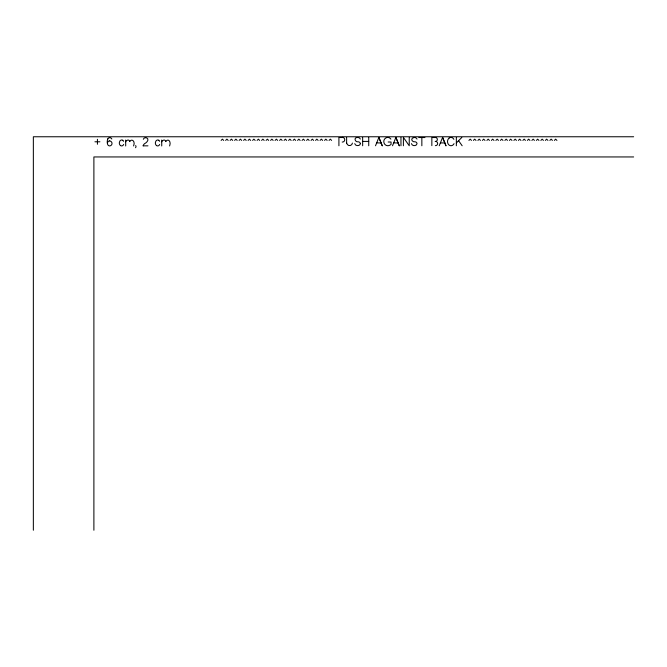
<?xml version="1.0" encoding="UTF-8"?>
<svg xmlns="http://www.w3.org/2000/svg" width="667" height="667" viewBox="0 0 667 667"><rect width="100%" height="100%" fill="white"/><g stroke="black" fill="none" stroke-linecap="round" stroke-linejoin="round"><path stroke-width="1" d="M400.959 145.765L400.959 137.427M360.313 143.739C360.347 145.948 355.428 146.573 354.744 143.638M143.33 139.295C143.897 136.71 148.583 137.444 147.882 140.178A5.903 5.903 0 0 1 145.298 143.23A4.135 4.135 0 0 0 143.138 145.84M375.513 145.765L378.881 137.41L382.241 145.765L378.881 137.41M392.529 145.765L395.898 137.41L399.266 145.765L395.898 137.41M439.228 145.765L442.596 137.41L445.965 145.765L442.596 137.41M221.127 140.42L222.411 139.145L223.687 140.42M225.629 140.42L226.905 139.145L228.189 140.42M230.123 140.42L231.407 139.145L232.683 140.42M234.617 140.42L235.901 139.145L237.177 140.42M239.12 140.42L240.395 139.145L241.679 140.42M243.613 140.42L244.897 139.145L246.173 140.42M248.116 140.42L249.391 139.145L250.675 140.42M252.61 140.42L253.885 139.145L255.169 140.42M257.103 140.42L258.387 139.145L259.663 140.42M261.606 140.42L262.881 139.145L264.165 140.42M266.1 140.42L267.375 139.145L268.659 140.42M270.594 140.42L271.878 139.145L273.153 140.42M275.096 140.42L276.371 139.145L277.655 140.42M279.59 140.42L280.865 139.145L282.149 140.42M284.084 140.42L285.368 139.145L286.643 140.42M288.586 140.42L289.862 139.145L291.145 140.42M293.08 140.42L294.364 139.145L295.639 140.42M297.574 140.42L298.858 139.145L300.133 140.42M302.076 140.42L303.352 139.145L304.636 140.42M306.57 140.42L307.854 139.145L309.129 140.42M311.064 140.42L312.348 139.145L313.623 140.42M315.566 140.42L316.842 139.145L318.126 140.42M320.06 140.42L321.344 139.145L322.62 140.42M324.554 140.42L325.838 139.145L327.122 140.42M329.056 140.42L330.332 139.145L331.616 140.42M456.353 142.921L461.847 137.427M468.918 140.42L470.202 139.145L471.477 140.42M473.412 140.42L474.696 139.145L475.971 140.42M477.914 140.42L479.189 139.145L480.473 140.42M482.408 140.42L483.692 139.145L484.967 140.42M486.902 140.42L488.186 139.145L489.461 140.42M491.404 140.42L492.68 139.145L493.964 140.42M495.898 140.42L497.182 139.145L498.457 140.42M500.4 140.42L501.676 139.145L502.96 140.42M504.894 140.42L506.17 139.145L507.454 140.42M509.388 140.42L510.672 139.145L511.948 140.42M513.89 140.42L515.166 139.145L516.45 140.42M518.384 140.42L519.66 139.145L520.944 140.42M522.878 140.42L524.162 139.145L525.438 140.42M527.38 140.42L528.656 139.145L529.94 140.42M531.874 140.42L533.15 139.145L534.434 140.42M536.368 140.42L537.652 139.145L538.928 140.42M540.87 140.42L542.146 139.145L543.43 140.42M545.364 140.42L546.648 139.145L547.924 140.42M549.858 140.42L551.142 139.145L552.418 140.42M554.36 140.42L555.636 139.145L556.92 140.42M633.65 136.76L33.35 136.76L33.35 530.24M342.188 137.527L338.911 137.527L338.911 145.765M418.784 137.544L424.921 137.544M435.334 137.527L431.849 137.527L431.849 145.648M362.656 141.412L368.734 141.412M94.931 141.788L99.917 141.788M388.169 142.004L391.062 142.004L391.062 144.389A5.169 5.169 0 0 1 387.735 145.723A4.077 4.077 0 0 1 383.808 141.537A4.002 4.002 0 0 1 384.934 138.703A3.735 3.735 0 0 1 390.879 139.12M376.672 142.921L381.099 142.921M393.697 142.921L398.124 142.921M440.395 142.921L444.822 142.921M135.659 145.556L136.001 146.306A2.243 2.243 0 0 1 135.534 147.732M143.155 145.84L147.966 145.84M633.65 156.945L93.889 156.945L93.889 530.24M458.588 140.687L462.148 145.765M411.447 143.638C411.981 146.248 416.6 146.39 417.033 143.672A2.084 2.084 0 0 0 415.358 141.846C411.614 142.555 409.955 137.669 414.449 137.469A2.751 2.751 0 0 1 417.008 139.086M456.353 137.427L456.353 145.765M421.852 137.544L421.852 145.765M409.246 137.41L409.246 145.765L403.402 137.41L403.402 145.765M368.734 137.41L368.734 145.765M362.656 137.41L362.656 145.765M346.623 137.41L346.623 143.088M169.618 145.956C171.494 141.262 167.876 138.019 165.741 141.612A1.634 1.634 0 0 0 164.165 140.053A2.918 2.918 0 0 0 161.714 141.779M161.731 140.045L161.731 145.956M133.583 145.956C135.718 141.07 131.432 138.177 129.706 141.612A1.634 1.634 0 0 0 128.131 140.053A2.918 2.918 0 0 0 125.679 141.779M125.696 140.045L125.696 145.956M97.424 139.295L97.424 144.272M342.171 137.36A2.36 2.36 0 0 1 344.731 139.703A2.36 2.36 0 0 1 342.188 142.063M352.434 143.08A2.876 2.876 0 0 1 346.723 143.08M360.297 139.086A2.751 2.751 0 0 0 357.745 137.477C353.518 137.01 354.602 142.555 358.654 141.854A2.084 2.084 0 0 1 360.347 143.672M435.268 137.477A2.001 2.001 0 0 1 437.352 139.47A2.001 2.001 0 0 1 435.268 141.471M435.334 141.421A2.118 2.118 0 0 1 437.635 143.53A2.118 2.118 0 0 1 435.334 145.639M454.019 143.647A3.952 3.952 0 0 1 452.76 145.156A3.093 3.093 0 0 1 449.25 145.173A3.952 3.952 0 0 1 448.007 143.647A4.694 4.694 0 0 1 448.057 139.411A3.96 3.96 0 0 1 449.266 138.011M449.191 137.902A3.285 3.285 0 0 1 453.868 139.336M158.821 140.437A2.643 2.643 0 0 1 159.571 141.321M158.929 140.245A2.234 2.234 0 0 0 155.694 141.612A3.277 3.277 0 0 0 156.478 145.539M156.487 145.539A2.018 2.018 0 0 0 158.846 145.539A2.826 2.826 0 0 0 159.663 144.447M122.795 140.437A2.643 2.643 0 0 1 123.545 141.321M122.895 140.245A2.234 2.234 0 0 0 119.66 141.612A3.277 3.277 0 0 0 120.444 145.539M120.452 145.539A2.018 2.018 0 0 0 122.811 145.539A2.826 2.826 0 0 0 123.628 144.447M107.779 138.853A2.268 2.268 0 0 1 111.831 138.994M107.846 138.886A7.537 7.537 0 0 0 107.737 144.647L107.829 144.797A2.068 2.068 0 0 0 108.563 145.564A2.293 2.293 0 0 0 109.73 145.898A2.435 2.435 0 0 0 112.014 143.438A2.435 2.435 0 0 0 109.73 141.004M107.479 143.372A2.543 2.543 0 0 1 109.721 140.77"/></g></svg>
